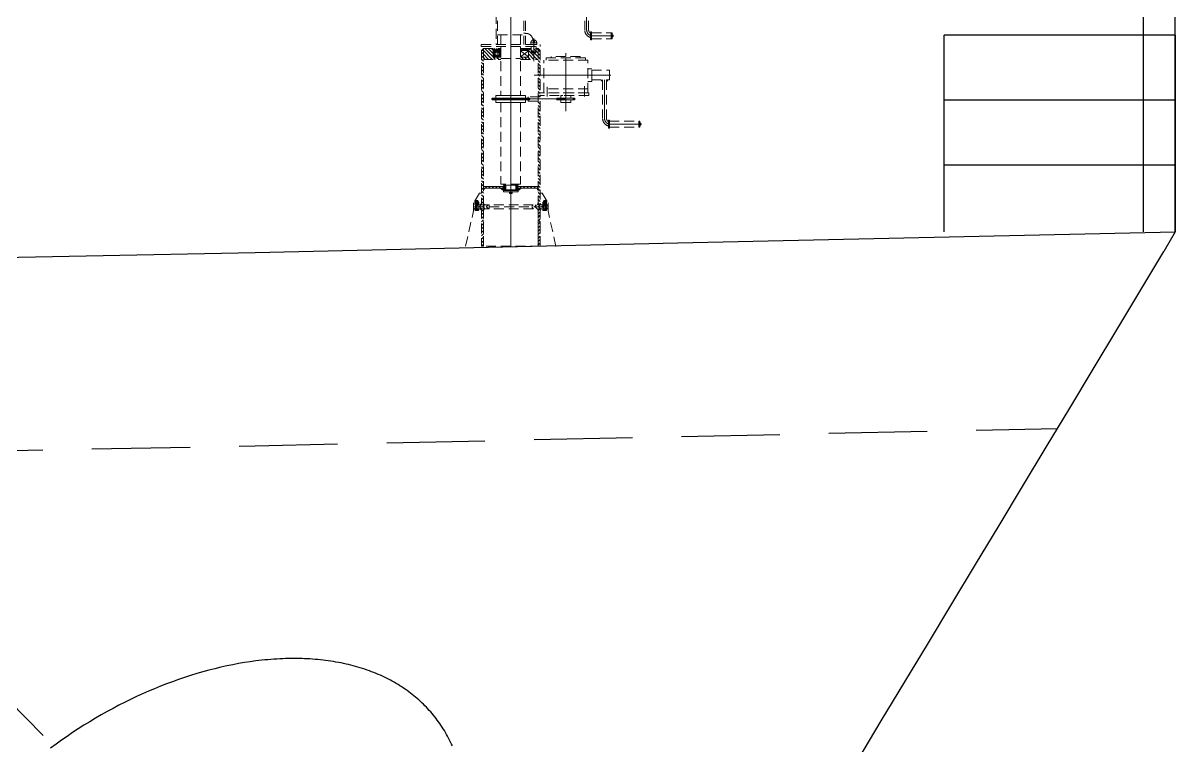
# Model space of a CAD drawing. Header units: millimetres. Extents: x -1838618 to -1600818, y -1770412 to -1553248.
# Drawn here: x -1655085 to -1649216, y -1646359 to -1642683 of the extents above; entities that cross this region are included whole.
import ezdxf

# ---------------------------------------------------------------- set-up
doc = ezdxf.new("R2010")
doc.units = ezdxf.units.MM
doc.header["$LTSCALE"] = 100
doc.linetypes.add('CENTER2', pattern=[28.575, 19.05, -3.175, 3.175, -3.175])
doc.linetypes.add('DASHED', pattern=[0.75, 0.5, -0.25])
for name, color, linetype in [('2', 5, 'DASHED'), ('330outfitting', 3, 'Continuous'), ('ANCHOR_MOUTH_SURFACE_-_VISIBLE', 164, 'Continuous'), ('bc', 7, 'Continuous'), ('bt', 7, 'Continuous'), ('CENTER', 6, 'CENTER2'), ('DRAWING', 7, 'Continuous'), ('DRAWING0', 75, 'Continuous')]:
    doc.layers.add(name, color=color, linetype=linetype)
doc.layers.add('Dashed', color=8, linetype='DASHED', lineweight=20)
doc.layers.add('HATCH', color=1, linetype='Continuous', lineweight=15)

# ---------------------------------------------------------------- blocks, each defined once
blk = doc.blocks.new('flag2')
at = {"layer": '330outfitting'}
for p, q in [((0, 0), (0, 3199)), ((162, 0), (162, 3199)), ((-371.3, 2945.5), (-604.3, 2805.6)), ((-259.5, 2903.2), (-446.8, 2733.8))]:
    blk.add_line(p, q, dxfattribs=at)
for points in [[(-952.1, 3085.8), (-899.3, 3123.2), (-856.7, 3152.7), (-822.7, 3175.6), (-796.2, 3192.6), (-775.8, 3204.7), (-760.1, 3213.1), (-747.8, 3218.6), (-737.5, 3222.2), (-728.2, 3224.8), (-719.5, 3226.5), (-711.3, 3227.5), (-703.5, 3227.7), (-696, 3227.3), (-688.6, 3226.3), (-681.3, 3224.8), (-674, 3222.9), (-666.5, 3220.5), (-658.8, 3217.7), (-650.9, 3214.7), (-642.8, 3211.5), (-634.3, 3208.2), (-625.6, 3204.7), (-616.5, 3201.2), (-607, 3197.8), (-597.2, 3194.5), (-586.9, 3191.3), (-576.4, 3188.2), (-565.5, 3185.2), (-554.5, 3182.4), (-543.3, 3179.8), (-531.9, 3177.3), (-520.5, 3175), (-509, 3172.9), (-497.5, 3170.9), (-486.1, 3169.3), (-474.8, 3167.9), (-463.6, 3166.8), (-452.6, 3166), (-441.8, 3165.6), (-431.3, 3165.7), (-421, 3166.1), (-411.2, 3167), (-401.6, 3168.2), (-392.5, 3169.8), (-383.7, 3171.7), (-375.4, 3173.8), (-367.6, 3176.3), (-360.2, 3178.9), (-353.4, 3181.7), (-346.9, 3184.7), (-340.7, 3187.7), (-334.8, 3190.6), (-328.9, 3193.4), (-323.1, 3196.1), (-317.1, 3198.4), (-311, 3200.4), (-304.5, 3202), (-297.8, 3203.1), (-291, 3203.8), (-283.9, 3204.2), (-276.8, 3204.1), (-269.7, 3203.6), (-262.6, 3202.8), (-255.6, 3201.7), (-248.7, 3200.1), (-241.8, 3198.3), (-234.7, 3196.3), (-227.3, 3194.1), (-219.4, 3191.7), (-210.8, 3189.3), (-201.3, 3186.9), (-190.9, 3184.6), (-179.2, 3182.3), (-165.6, 3180.6), (-149.3, 3179.6), (-129.5, 3179.7), (-105.4, 3181.3), (-76.4, 3184.6), (-41.5, 3190.1), (0, 3198.1)], [(-952.1, 3085.8), (-943.2, 3069.5), (-936.5, 3054.8), (-931.8, 3041.5), (-928.8, 3029.5), (-927, 3018.7), (-926.3, 3008.9), (-926.4, 3000), (-926.8, 2991.9), (-927.4, 2984.5), (-928.2, 2977.6), (-929.1, 2971.2), (-930.3, 2965.1), (-931.8, 2959.3), (-933.5, 2953.7), (-935.6, 2948.1), (-938.1, 2942.5), (-941, 2936.9), (-944.2, 2931.1), (-947.7, 2925.4), (-951.5, 2919.6), (-955.4, 2913.9), (-959.4, 2908.2), (-963.4, 2902.6), (-967.3, 2897.1), (-971.2, 2891.9), (-974.9, 2886.7), (-978.6, 2881.7), (-982.1, 2876.8), (-985.4, 2871.9), (-988.6, 2867.1), (-991.7, 2862.3), (-994.6, 2857.5), (-997.4, 2852.7), (-1000, 2847.8), (-1002.4, 2842.8), (-1004.5, 2837.7), (-1006.5, 2832.5), (-1008.1, 2827.1), (-1009.4, 2821.5), (-1010.4, 2815.6), (-1011.1, 2809.5), (-1011.5, 2803.2), (-1011.5, 2796.7), (-1011.3, 2790.1), (-1010.9, 2783.4), (-1010.3, 2776.7), (-1009.6, 2769.9), (-1008.7, 2763.2), (-1007.7, 2756.5), (-1006.7, 2750), (-1005.8, 2743.5), (-1004.9, 2737), (-1004.1, 2730.7), (-1003.6, 2724.4), (-1003.3, 2718.2), (-1003.3, 2712.1), (-1003.7, 2706), (-1004.5, 2700), (-1005.7, 2694.1), (-1007.1, 2688.2), (-1008.9, 2682.3), (-1011, 2676.4), (-1013.3, 2670.4), (-1016, 2664.5), (-1018.9, 2658.5), (-1021.9, 2652.5), (-1025.2, 2646.5), (-1028.5, 2640.6), (-1031.9, 2634.8), (-1035.3, 2629.2), (-1038.7, 2623.7), (-1042, 2618.5), (-1045.1, 2613.5), (-1048.2, 2608.7), (-1051.2, 2604.2), (-1054.2, 2599.8), (-1057.2, 2595.5), (-1060.3, 2591.4), (-1063.4, 2587.4), (-1066.6, 2583.4), (-1070, 2579.5), (-1073.6, 2575.6), (-1077.2, 2571.6), (-1080.9, 2567.7), (-1084.6, 2563.7), (-1088.4, 2559.6), (-1092.1, 2555.5), (-1095.9, 2551.3), (-1099.5, 2547), (-1103.2, 2542.6), (-1106.8, 2538.2), (-1110.4, 2533.7), (-1113.9, 2529.2), (-1117.5, 2524.8), (-1121.2, 2520.4), (-1124.8, 2516.1), (-1128.6, 2511.9), (-1132.3, 2507.7), (-1136.1, 2503.7), (-1139.7, 2499.7), (-1143.3, 2495.7), (-1146.8, 2491.8), (-1150.1, 2487.8), (-1153.3, 2483.8), (-1156.2, 2479.8), (-1158.8, 2475.7), (-1161.3, 2471.7), (-1163.6, 2467.8), (-1165.7, 2464), (-1167.6, 2460.3), (-1169.4, 2456.8), (-1171.1, 2453.6), (-1172.6, 2450.5), (-1174, 2447.7), (-1175.4, 2444.9), (-1176.9, 2442.2), (-1178.5, 2439.5), (-1180.3, 2436.6), (-1182.3, 2433.5), (-1184.5, 2430.1), (-1187.2, 2426.3), (-1190.8, 2421.9), (-1195.6, 2416.4), (-1202.2, 2409.6), (-1211.1, 2401.2), (-1222.7, 2390.8), (-1222.7, 2390.7)], [(-1212.1, 2395.1), (-1175.7, 2410.2), (-1143.8, 2423.1), (-1115.9, 2434), (-1091.4, 2443.2), (-1069.8, 2450.9), (-1050.6, 2457.3), (-1033.1, 2462.6), (-1016.9, 2467), (-1001.4, 2470.7), (-986.6, 2473.8), (-972.1, 2476.4), (-957.9, 2478.6), (-944, 2480.5), (-930.1, 2482.1), (-916.1, 2483.6), (-901.9, 2485), (-887.4, 2486.4), (-872.7, 2487.9), (-857.9, 2489.2), (-843.1, 2490.4), (-828.3, 2491.5), (-813.7, 2492.3), (-799.4, 2492.8), (-785.4, 2493), (-771.9, 2492.8), (-758.9, 2492.3), (-746.5, 2491.4), (-734.5, 2490.3), (-723.2, 2488.8), (-712.4, 2487.2), (-702.3, 2485.3), (-692.8, 2483.2), (-684, 2480.9), (-675.7, 2478.6), (-667.9, 2476.2), (-660.5, 2473.7), (-653.4, 2471.2), (-646.4, 2468.8), (-639.5, 2466.5), (-632.6, 2464.3), (-625.7, 2462.3), (-618.5, 2460.4), (-611.2, 2458.6), (-603.8, 2456.8), (-596.1, 2455), (-588.2, 2453.3), (-580.1, 2451.4), (-571.7, 2449.4), (-563, 2447.3), (-554.1, 2445.1), (-544.9, 2442.8), (-535.4, 2440.6), (-525.8, 2438.4), (-516, 2436.3), (-505.9, 2434.3), (-495.8, 2432.6), (-485.5, 2431.1), (-475.2, 2429.9), (-464.8, 2428.9), (-454.4, 2428.2), (-444.1, 2427.6), (-434, 2427.2), (-424, 2427), (-414.3, 2427), (-404.9, 2427.1), (-395.7, 2427.4), (-386.8, 2427.8), (-378.2, 2428.4), (-369.8, 2429.1), (-361.7, 2430), (-353.7, 2431), (-346.1, 2432.1), (-338.6, 2433.4), (-331.2, 2434.8), (-324, 2436.3), (-316.7, 2437.9), (-309.4, 2439.6), (-302, 2441.4), (-294.4, 2443.2), (-286.5, 2445.1), (-278.3, 2447), (-269.9, 2448.9), (-261.3, 2450.7), (-252.5, 2452.5), (-243.7, 2454.2), (-234.9, 2455.7), (-226.1, 2457.1), (-217.6, 2458.2), (-209.2, 2459.1), (-201, 2459.8), (-193, 2460.3), (-185.3, 2460.6), (-177.8, 2460.8), (-170.5, 2460.8), (-163.4, 2460.8), (-156.6, 2460.7), (-150.1, 2460.5), (-143.7, 2460.3), (-137.3, 2459.9), (-131, 2459.5), (-124.6, 2459), (-117.9, 2458.3), (-111.1, 2457.5), (-103.8, 2456.5), (-96.1, 2455.4), (-87.9, 2453.9), (-79, 2452.2), (-69.3, 2450), (-58.8, 2447.3), (-47.4, 2444), (-34.8, 2440), (-21.1, 2435.4)]]:
    blk.add_lwpolyline(points, dxfattribs=at)
blk.add_circle((89.5, 3199), 81, dxfattribs=at)
blk = doc.blocks.new('*X200')
at = {"color": 0}
for p, q in [((1686.2, 4903.5), (1728.2, 4945.5)), ((1686.2, 4921.2), (1710.5, 4945.5)), ((1686.2, 4938.9), (1692.8, 4945.5)), ((1690.9, 4890.5), (1735.7, 4935.4)), ((1915.6, 4903.2), (1958, 4945.5)), ((1915.7, 4920.9), (1940.3, 4945.5)), ((1915.7, 4938.6), (1916.6, 4939.5)), ((1920.7, 4943.6), (1922.6, 4945.5)), ((1920.7, 4890.5), (1965.2, 4935)), ((1708.5, 4890.5), (1735.7, 4917.7)), ((1726.2, 4890.5), (1737.3, 4901.6)), ((1743.9, 4890.5), (1754.9, 4901.5)), ((1761.6, 4890.5), (1772.6, 4901.5)), ((1875.7, 4898.6), (1878.6, 4901.5)), ((1885.3, 4890.5), (1896.3, 4901.5)), ((1903, 4890.5), (1914.1, 4901.6)), ((1938.4, 4890.5), (1965.2, 4917.4)), ((1956, 4890.5), (1965.2, 4899.7))]:
    blk.add_line(p, q, dxfattribs=at)
blk = doc.blocks.new('*X199')
at = {"color": 0}
for p, q in [((1733.8, 4939.5), (1730.7, 4942.6)), ((1742.6, 4939.5), (1736.6, 4945.5)), ((1751.5, 4939.5), (1745.5, 4945.5)), ((1760.3, 4939.5), (1754.3, 4945.5)), ((1769.1, 4939.5), (1763.1, 4945.5)), ((1774.7, 4942.8), (1772, 4945.5)), ((1884.1, 4939.5), (1878.1, 4945.5)), ((1892.9, 4939.5), (1886.9, 4945.5)), ((1901.7, 4939.5), (1895.7, 4945.5)), ((1910.6, 4939.5), (1904.6, 4945.5)), ((1919.4, 4939.5), (1913.4, 4945.5))]:
    blk.add_line(p, q, dxfattribs=at)
blk = doc.blocks.new('*X198')
at = {"color": 0}
for p, q in [((1901.6, 4904.3), (1891.1, 4914.8)), ((1900.7, 4903.5), (1891.1, 4913)), ((1899.9, 4902.5), (1891.1, 4911.3)), ((1898.8, 4901.8), (1891.1, 4909.5)), ((1897, 4901.8), (1891.1, 4907.7)), ((1895.3, 4901.8), (1891.1, 4905.9)), ((1893.5, 4901.8), (1891.1, 4904.2)), ((1891.7, 4901.8), (1891.1, 4902.4)), ((1902.6, 4905.1), (1891.6, 4916.1)), ((1903.7, 4905.8), (1892.7, 4916.7)), ((1904.9, 4906.3), (1894.4, 4916.8)), ((1906.3, 4906.6), (1896.2, 4916.8)), ((1907.9, 4906.8), (1897.9, 4916.8)), ((1909.9, 4906.6), (1899.7, 4916.8)), ((1912.5, 4905.8), (1901.5, 4916.8)), ((1918.3, 4901.8), (1903.3, 4916.8)), ((1920, 4901.8), (1905, 4916.8)), ((1921.8, 4901.8), (1906.8, 4916.8)), ((1923.6, 4901.8), (1908.6, 4916.8)), ((1925.1, 4902), (1910.3, 4916.8)), ((1925.1, 4903.8), (1912.1, 4916.8)), ((1925.1, 4905.5), (1913.9, 4916.8)), ((1925.1, 4907.3), (1915.6, 4916.8)), ((1925.1, 4909.1), (1917.4, 4916.8)), ((1925.1, 4910.8), (1919.2, 4916.8)), ((1925.1, 4912.6), (1920.9, 4916.8)), ((1925.1, 4914.4), (1922.7, 4916.8))]:
    blk.add_line(p, q, dxfattribs=at)
blk = doc.blocks.new('*X197')
at = {"color": 0}
for p, q in [((1891.1, 4883.9), (1899, 4891.8)), ((1891.1, 4885.7), (1897.2, 4891.8)), ((1891.1, 4887.5), (1895.4, 4891.8)), ((1891.1, 4889.2), (1893.7, 4891.8)), ((1891.1, 4891), (1891.9, 4891.8)), ((1891.1, 4882.2), (1900, 4891)), ((1891.1, 4880.4), (1900.7, 4890)), ((1891.1, 4878.7), (1901.6, 4889.2)), ((1891.7, 4877.4), (1902.7, 4888.4)), ((1892.8, 4876.8), (1903.8, 4887.8)), ((1894.6, 4876.8), (1905.1, 4887.3)), ((1896.3, 4876.8), (1906.5, 4886.9)), ((1898.1, 4876.8), (1908.1, 4886.8)), ((1899.9, 4876.8), (1910.1, 4887)), ((1901.6, 4876.8), (1912.8, 4888)), ((1903.4, 4876.8), (1918.4, 4891.8)), ((1905.2, 4876.8), (1920.2, 4891.8)), ((1906.9, 4876.8), (1921.9, 4891.8)), ((1908.7, 4876.8), (1923.7, 4891.8)), ((1910.5, 4876.8), (1925.1, 4891.4)), ((1912.2, 4876.8), (1925.1, 4889.7)), ((1914, 4876.8), (1925.1, 4887.9)), ((1915.8, 4876.8), (1925.1, 4886.1)), ((1917.6, 4876.8), (1925.1, 4884.4)), ((1919.3, 4876.8), (1925.1, 4882.6)), ((1921.1, 4876.8), (1925.1, 4880.8)), ((1922.9, 4876.8), (1925.1, 4879.1))]:
    blk.add_line(p, q, dxfattribs=at)
blk = doc.blocks.new('GB93$WASHERS$8-1')
at = {"layer": 'DRAWING'}
for p, q in [((5.1, 2.1), (-5.1, 2.1)), ((-5.1, 2.1), (-5.1, 0)), ((-5.1, 0), (5.1, 0)), ((0, 0), (-1.053, 2.1)), ((0, 2.1), (1.053, 0)), ((5.1, 0), (5.1, 2.1))]:
    blk.add_line(p, q, dxfattribs=at)
blk = doc.blocks.new('*X201')
at = {"color": 0}
for p, q in [((2365.6, 3308.9), (2361, 3313.5)), ((2383.3, 3308.9), (2375.3, 3316.9)), ((2401, 3308.9), (2393, 3316.9)), ((2418.6, 3308.9), (2410.6, 3316.9)), ((2436.3, 3308.9), (2428.3, 3316.9)), ((2454, 3308.9), (2446, 3316.9)), ((2469.5, 3311.1), (2463.7, 3316.9)), ((2542.4, 3308.9), (2534.4, 3316.9)), ((2560.1, 3308.9), (2552.1, 3316.9)), ((2577.7, 3308.9), (2569.7, 3316.9)), ((2595.4, 3308.9), (2587.4, 3316.9)), ((2613.1, 3308.9), (2605.1, 3316.9)), ((2630.8, 3308.9), (2622.8, 3316.9))]:
    blk.add_line(p, q, dxfattribs=at)
blk = doc.blocks.new('*X202')
at = {"color": 0}
for p, q in [((2454.5, 3400.3), (2463.2, 3408.9)), ((2462, 3398.9), (2469.5, 3406.4)), ((2531.5, 3406.6), (2533.9, 3408.9)), ((2532.7, 3398.9), (2542.7, 3408.9)), ((2541.6, 3398.9), (2546.5, 3403.9))]:
    blk.add_line(p, q, dxfattribs=at)
blk = doc.blocks.new('*X203')
at = {"color": 0}
for p, q in [((2464.5, 3419.1), (2468.8, 3423.4)), ((2469.5, 3415.3), (2475.5, 3421.3)), ((2469.5, 3406.4), (2475.5, 3412.4)), ((2525.5, 3418.2), (2530.7, 3423.4)), ((2525.5, 3409.4), (2531.5, 3415.4)), ((2525.5, 3400.6), (2531.5, 3406.6)), ((2534.5, 3418.4), (2536.5, 3420.4)), ((2470.8, 3398.9), (2475.5, 3403.6))]:
    blk.add_line(p, q, dxfattribs=at)
blk = doc.blocks.new('*X204')
at = {"color": 0}
for p, q in [((2351, 4101.1), (2358.3, 4108.4)), ((2351, 4083.4), (2361, 4093.4)), ((2351, 4065.8), (2361, 4075.8)), ((2351, 4048.1), (2361, 4058.1)), ((2640, 4107.3), (2641.2, 4108.4)), ((2640, 4089.6), (2650, 4099.6)), ((2640, 4071.9), (2650, 4081.9)), ((2640, 4054.2), (2650, 4064.2)), ((2351, 4030.4), (2361, 4040.4)), ((2351, 4012.7), (2361, 4022.7)), ((2351, 3995), (2361, 4005)), ((2640, 4036.6), (2650, 4046.6)), ((2640, 4018.9), (2650, 4028.9)), ((2640, 4001.2), (2650, 4011.2)), ((2640, 3983.5), (2650, 3993.5)), ((2351, 3977.4), (2357.1, 3983.4)), ((2351, 3959.7), (2361, 3969.7)), ((2351, 3942), (2361, 3952)), ((2351, 3924.3), (2361, 3934.3)), ((2357.1, 3983.4), (2361, 3987.4)), ((2640, 3965.8), (2650, 3975.8)), ((2640, 3948.2), (2650, 3958.2)), ((2640, 3930.5), (2650, 3940.5)), ((2351, 3906.7), (2361, 3916.7)), ((2351, 3889), (2361, 3899)), ((2352.7, 3872.9), (2361, 3881.3)), ((2640, 3912.8), (2650, 3922.8)), ((2640, 3895.1), (2650, 3905.1)), ((2640, 3877.5), (2650, 3887.5)), ((2351, 3835.9), (2361, 3845.9)), ((2351, 3818.3), (2361, 3828.3)), ((2640, 3859.8), (2650, 3869.8)), ((2640, 3842.1), (2650, 3852.1)), ((2640, 3824.4), (2650, 3834.4)), ((2646.4, 3813.2), (2650, 3816.7)), ((2351, 3800.6), (2361, 3810.6)), ((2351, 3782.9), (2361, 3792.9)), ((2351, 3765.2), (2361, 3775.2)), ((2351, 3747.6), (2361, 3757.6)), ((2640, 3806.7), (2646.4, 3813.2)), ((2640, 3789.1), (2650, 3799.1)), ((2640, 3771.4), (2650, 3781.4)), ((2640, 3753.7), (2650, 3763.7)), ((2351, 3729.9), (2361, 3739.9)), ((2351, 3712.2), (2361, 3722.2)), ((2351, 3694.5), (2361, 3704.5)), ((2640, 3736), (2650, 3746)), ((2640, 3718.4), (2650, 3728.4)), ((2640, 3700.7), (2650, 3710.7)), ((2351, 3676.8), (2361, 3686.8)), ((2351, 3659.2), (2361, 3669.2)), ((2351, 3641.5), (2361, 3651.5)), ((2640, 3683), (2650, 3693)), ((2640, 3665.3), (2650, 3675.3)), ((2640, 3647.6), (2650, 3657.6)), ((2640, 3630), (2650, 3640)), ((2351, 3623.8), (2361, 3633.8)), ((2351, 3606.1), (2361, 3616.1)), ((2351, 3588.5), (2361, 3598.5)), ((2351, 3570.8), (2361, 3580.8)), ((2640, 3612.3), (2650, 3622.3)), ((2640, 3594.6), (2650, 3604.6)), ((2640, 3576.9), (2650, 3586.9)), ((2351, 3553.1), (2361, 3563.1)), ((2351, 3535.4), (2361, 3545.4)), ((2351, 3517.7), (2361, 3527.7)), ((2640, 3559.3), (2650, 3569.3)), ((2640, 3541.6), (2650, 3551.6)), ((2640, 3523.9), (2650, 3533.9)), ((2351, 3500.1), (2353.8, 3502.8)), ((2351, 3482.4), (2361, 3492.4)), ((2351, 3464.7), (2361, 3474.7)), ((2353.8, 3502.8), (2361, 3510.1)), ((2640, 3506.2), (2650, 3516.2)), ((2640, 3488.5), (2650, 3498.5)), ((2640, 3470.9), (2650, 3480.9)), ((2640, 3453.2), (2650, 3463.2)), ((2351, 3447), (2361, 3457)), ((2351, 3429.4), (2361, 3439.4)), ((2351, 3411.7), (2361, 3421.7)), ((2640, 3435.5), (2650, 3445.5)), ((2640, 3417.8), (2650, 3427.8)), ((2640, 3400.2), (2650, 3410.2)), ((2351, 3394), (2361, 3404)), ((2351, 3376.3), (2361, 3386.3)), ((2351, 3358.6), (2361, 3368.6)), ((2351, 3341), (2361, 3351)), ((2640, 3382.5), (2650, 3392.5)), ((2640, 3364.8), (2650, 3374.8)), ((2640, 3347.1), (2650, 3357.1)), ((2351.1, 3323.4), (2361, 3333.3)), ((2640, 3329.4), (2650, 3339.4))]:
    blk.add_line(p, q, dxfattribs=at)
blk = doc.blocks.new('*X205')
at = {"color": 0}
for p, q in [((2321.5, 3317.7), (2315.8, 3323.4)), ((2343.4, 3313.4), (2334.5, 3322.3)), ((2361.1, 3313.4), (2351.1, 3323.4)), ((2378.8, 3313.4), (2368.8, 3323.4)), ((2391, 3318.9), (2386.5, 3323.4)), ((2626.3, 3313.4), (2616.3, 3323.4)), ((2644, 3313.4), (2634, 3323.4)), ((2661.6, 3313.4), (2651.6, 3323.4))]:
    blk.add_line(p, q, dxfattribs=at)
blk = doc.blocks.new('*X206')
at = {"color": 0}
for p, q in [((2313.5, 3303.4), (2321.5, 3311.5)), ((2334.5, 3306.8), (2341.1, 3313.4)), ((2348.8, 3303.4), (2358.8, 3313.4)), ((2366.5, 3303.4), (2376.5, 3313.4)), ((2384.2, 3303.4), (2391, 3310.3)), ((2614, 3303.4), (2624, 3313.4)), ((2631.7, 3303.4), (2641.7, 3313.4)), ((2649.3, 3303.4), (2659.3, 3313.4)), ((2684.7, 3303.4), (2690, 3308.7))]:
    blk.add_line(p, q, dxfattribs=at)
blk = doc.blocks.new('*X207')
at = {"color": 0}
for p, q in [((2361, 3278.2), (2351, 3288.2)), ((2361, 3295.8), (2353.4, 3303.4)), ((2650, 3289.7), (2640, 3299.7)), ((2358.3, 3263.2), (2351, 3270.5)), ((2361, 3242.8), (2351, 3252.8)), ((2361, 3225.1), (2351, 3235.1)), ((2361, 3260.5), (2358.3, 3263.2)), ((2650, 3272), (2640, 3282)), ((2650, 3254.3), (2640, 3264.3)), ((2650, 3236.6), (2640, 3246.6)), ((2650, 3219), (2640, 3229)), ((2361, 3207.4), (2351, 3217.4)), ((2361, 3189.8), (2351, 3199.8)), ((2361, 3172.1), (2351, 3182.1)), ((2650, 3201.3), (2640, 3211.3)), ((2650, 3183.6), (2640, 3193.6)), ((2650, 3165.9), (2640, 3175.9)), ((2361, 3154.4), (2351, 3164.4)), ((2361, 3136.7), (2351, 3146.7)), ((2354.1, 3126), (2351, 3129.1)), ((2361, 3119.1), (2354.1, 3126)), ((2650, 3148.3), (2640, 3158.3)), ((2650, 3130.6), (2640, 3140.6)), ((2649.5, 3113.4), (2640, 3122.9))]:
    blk.add_line(p, q, dxfattribs=at)
blk = doc.blocks.new('A$C29EB1EC7')
at = {"color": 9, "lineweight": 13}
for p, q in [((-396, 1295, 590), (-396, 1100, 590)), ((-376, 1295, 590), (-376, 1100, 590)), ((75, 1255, 590), (75, 1025, 590)), ((-75, 1145, 590), (-75, 1025, 590)), ((-67, 1145, 590), (-67, 1025, 590)), ((67, 1145, 590), (67, 1025, 590)), ((-519, 1074.1, 590), (-519, 1070, 590)), ((-519, 1065.9, 590), (-519, 1070, 590)), ((-515, 1075.5, 590), (-518.2, 1075.5, 590)), ((-515, 1072.8, 590), (-518.2, 1072.8, 590)), ((-515, 1067.2, 590), (-518.2, 1067.2, 590)), ((-515, 1064.5, 590), (-518.2, 1064.5, 590)), ((-411, 1085, 590), (-515, 1085, 590)), ((-515, 1085, 590), (-515, 1055, 590)), ((-515, 1075.5, 590), (-515, 1070, 590)), ((-515, 1064.5, 590), (-515, 1070, 590)), ((-510, 1085, 590), (-510, 1055, 590)), ((-411, 1090, 590), (-411, 1050, 590)), ((-406, 1090, 590), (-411, 1090, 590)), ((-406, 1090, 590), (-406, 1050, 590)), ((67, 1075, 590), (-67, 1075, 590)), ((-50, 1075, 590), (-50, 1025, 590)), ((50, 1075, 590), (50, 1025, 590)), ((-411, 1055, 590), (-515, 1055, 590)), ((-406, 1050, 590), (-411, 1050, 590)), ((-150, 1025, 590), (-150, 1015, 590)), ((150, 1025, 590), (-150, 1025, 590)), ((150, 1015, 590), (-150, 1015, 590)), ((-139.5, 1005, 590), (-149.5, 995, 590)), ((-50, 1005, 590), (-139.5, 1005, 590)), ((-139.5, 1005, 590), (-139.5, 210, 590)), ((-132.1, 1034, 590), (-132.1, 1025, 590)), ((-132.1, 1034, 590), (-102.1, 1034, 590)), ((-132.1, 1025, 590), (-102.1, 1025, 590)), ((-129.6, 1015, 590), (-129.6, 1005, 590)), ((-104.6, 1015, 590), (-104.6, 1005, 590)), ((-102.1, 1034, 590), (-102.1, 1025, 590)), ((-95, 1005, 590), (-95, 999, 590)), ((-50, 999, 590), (-95, 999, 590)), ((-51, 1005, 590), (-51, 999, 590)), ((-50, 1015, 590), (-50, 766, 590)), ((50, 1015, 590), (50, 766, 590)), ((139.5, 1005, 590), (50, 1005, 590)), ((95, 999, 590), (50, 999, 590)), ((51, 1005, 590), (51, 999, 590)), ((95, 1005, 590), (95, 999, 590)), ((139.5, 1005, 590), (149.5, 995, 590)), ((139.5, 1005, 590), (149.5, 995, 590)), ((139.5, 1005, 590), (139.5, 210, 590)), ((150, 1025, 590), (150, 1015, 590)), ((-392, 780, 590), (-392, 945, 590)), ((-392, 945, 590), (-168, 945, 590)), ((-380, 957, 590), (-380, 945, 590)), ((-380, 957, 590), (-180, 957, 590)), ((-353.8, 965, 590), (-353.8, 957, 590)), ((-353.8, 965, 590), (-206.2, 965, 590)), ((-206.2, 965, 590), (-206.2, 957, 590)), ((-180, 957, 590), (-180, 945, 590)), ((-168, 780, 590), (-168, 945, 590)), ((-139.5, 995, 590), (-149.5, 995, 590)), ((-149.5, 995, 590), (-149.5, 759.5, 590)), ((-50, 950, 590), (-139.5, 950, 590)), ((50, 955, 590), (-50, 955, 590)), ((139.5, 950, 590), (50, 950, 590)), ((139.5, 995, 590), (149.5, 995, 590)), ((149.5, 995, 590), (149.5, 210, 590)), ((-502, 845, 590), (-502, 895, 590)), ((-412, 895, 590), (-502, 895, 590)), ((-412, 901, 590), (-410.5, 902.5, 590)), ((-412, 839, 590), (-412, 901, 590)), ((-412, 845, 590), (-412, 895, 590)), ((-410.5, 902.5, 590), (-392, 902.5, 590)), ((-412, 845, 590), (-502, 845, 590)), ((-493.8, 845, 590), (-487, 834.8, 590)), ((-487, 845, 590), (-487, 650, 590)), ((-467, 845, 590), (-467, 650, 590)), ((-467, 836.8, 590), (-457.8, 845, 590)), ((-410.5, 837.5, 590), (-412, 839, 590)), ((-410.5, 837.5, 590), (-392, 837.5, 590)), ((-397, 766, 590), (-397, 780, 590)), ((-397, 780, 590), (-166, 780, 590)), ((-397, 766, 590), (-149.5, 766, 590)), ((-392, 800, 590), (-168, 800, 590)), ((-392, 780, 590), (-149.5, 780, 590)), ((-149.5, 759.5, 590), (-88.6, 759.5, 590)), ((-149.5, 736.9, 590), (-149.5, 210, 590)), ((-88.6, 736.9, 590), (-149.5, 736.9, 590)), ((-88.6, 759.5, 590), (-88.6, 752.9, 590)), ((-88.6, 743.9, 590), (-88.6, 736.9, 590)), ((-50, 730.8, 590), (-50, 315, 590)), ((50, 730.8, 590), (50, 315, 590)), ((-661, 624.1, 590), (-661, 620, 590)), ((-661, 615.9, 590), (-661, 620, 590)), ((-657, 625.5, 590), (-660.2, 625.5, 590)), ((-657, 622.8, 590), (-660.2, 622.8, 590)), ((-657, 617.2, 590), (-660.2, 617.2, 590)), ((-657, 614.5, 590), (-660.2, 614.5, 590)), ((-657, 635, 590), (-657, 605, 590)), ((-502, 635, 590), (-657, 635, 590)), ((-657, 625.5, 590), (-657, 620, 590)), ((-657, 614.5, 590), (-657, 620, 590)), ((-502, 605, 590), (-657, 605, 590)), ((-652, 635, 590), (-652, 605, 590)), ((-502, 640, 590), (-502, 600, 590)), ((-497, 640, 590), (-502, 640, 590)), ((-497, 600, 590), (-502, 600, 590)), ((-497, 640, 590), (-497, 600, 590)), ((-132.5, 295.5, 590), (-139.5, 286.9, 590)), ((-46, 288.9, 590), (-52.6, 295.5, 590)), ((-50, 315, 590), (50, 315, 590)), ((-37.5, 315, 590), (-37.5, 310, 590)), ((37.5, 315, 590), (37.5, 310, 590)), ((46, 289, 590), (52.2, 295.5, 590)), ((132.5, 295.5, 590), (139.5, 286.9, 590)), ((-159.5, 270, 590), (-189.5, 220, 590)), ((-149.5, 270, 590), (-159.5, 270, 590)), ((-25, 284.5, 590), (-24, 283.5, 590)), ((-25, 284.5, 590), (25, 284.5, 590)), ((24, 283.5, 590), (-24, 283.5, 590)), ((25, 284.5, 590), (24, 283.5, 590)), ((149.5, 270, 590), (159.5, 270, 590)), ((159.5, 270, 590), (189.5, 220, 590)), ((-229.6, -1.3, 590), (-189.5, 180, 590)), ((-189.5, 220, 590), (-189.5, 210, 590)), ((-189.5, 210, 590), (189.5, 210, 590)), ((-189.5, 210, 590), (-189.5, 190, 590)), ((-189.5, 200, 590), (-178.5, 200, 590)), ((-189.5, 190, 590), (189.5, 190, 590)), ((-189.5, 180, 590), (-189.5, 190, 590)), ((-166.5, 200, 590), (166.5, 200, 590)), ((-149.5, 217.1, 590), (-155.2, 210, 590)), ((-149.5, 182.9, 590), (-155.2, 190, 590)), ((-149.5, 190, 590), (-149.5, 0, 590)), ((-139.5, 217.1, 590), (-133.6, 210, 590)), ((-139.5, 190, 590), (-139.5, 0, 590)), ((-139.5, 182.9, 590), (-133.6, 190, 590)), ((-109.5, 210, 590), (-109.5, 190, 590)), ((109.5, 210, 590), (109.5, 190, 590)), ((139.5, 217.1, 590), (133.6, 210, 590)), ((139.5, 182.9, 590), (133.6, 190, 590)), ((139.5, 190, 590), (139.5, 0, 590)), ((149.5, 217.1, 590), (155.2, 210, 590)), ((149.5, 190, 590), (149.5, 0, 590)), ((149.5, 182.9, 590), (155.2, 190, 590)), ((178.5, 200, 590), (189.5, 200, 590)), ((189.5, 220, 590), (189.5, 210, 590)), ((189.5, 210, 590), (189.5, 190, 590)), ((189.5, 180, 590), (189.5, 190, 590)), ((230.2, -0.2, 590), (189.5, 180, 590)), ((-149.5, 0, 590), (149.5, 0, 590))]:
    blk.add_line(p, q, dxfattribs=at)
at = {"color": 9, "lineweight": 13, "elevation": 590}
for points in [[(149.5, 190), (149.5, 0), (139.5, 0), (139.5, 190)], [(-139.5, 0), (-149.5, 0), (-149.5, 124.4), (-139.5, 135.2)]]:
    blk.add_lwpolyline(points, close=True, dxfattribs=at)
at = {"color": 9, "lineweight": 13}
blk.add_circle((-117.1, 1039, 590), 4, dxfattribs=at)
for centre, radius, start, end in [((-517.4, 1074.1, 590), 1.61, 121.12449, 238.87551), ((-513.7, 1070, 590), 5.28, 148.48507, 211.51493), ((-517.4, 1065.9, 590), 1.61, 121.12449, 238.87551), ((-416, 1100, 590), 40, 284.47751, 0), ((-416, 1100, 590), 20, 300, 0), ((-117.1, 1034, 590), 15, 0, 180), ((-507, 650, 590), 40, 284.47751, 0), ((-507, 650, 590), 20, 300, 0), ((-659.4, 624.1, 590), 1.61, 121.12449, 238.87551), ((-655.7, 620, 590), 5.28, 148.48507, 211.51493), ((-659.4, 615.9, 590), 1.61, 121.12449, 238.87551)]:
    blk.add_arc(centre, radius, start, end, dxfattribs=at)
at = {"layer": 'CENTER', "color": 9, "lineweight": 13}
for p, q in [((0, 1520, 590), (0, 0, 590)), ((-386, 1320, 590), (-386, 1100, 590)), ((-416, 1070, 590), (-524.4, 1070, 590)), ((-117.1, 1056.6, 590), (-117.1, 940, 590)), ((-121.9, 1039, 590), (-112.3, 1039, 590)), ((-117.1, 1043.8, 590), (-117.1, 1034.2, 590)), ((70, 1003, 590), (70, 953, 590)), ((-280, 965, 590), (-280, 980.8, 590)), ((-280, 960, 590), (-280, 685.7, 590)), ((-401.7, 870, 590), (-509.7, 870, 590)), ((-489.3, 870, 590), (-119.2, 870, 590)), ((-477, 845, 590), (-477, 650, 590)), ((-419, 870, 590), (-341, 870, 590)), ((-419, 870, 590), (-341, 870, 590)), ((-395, 870, 590), (-365, 870, 590)), ((-375, 813.9, 590), (-375, 761.5, 590)), ((-185, 809.4, 590), (-185, 761.5, 590)), ((-323.2, 741.9, 590), (-323.2, 754.9, 590)), ((-280, 748.4, 590), (90.7, 748.4, 590)), ((-236.8, 741.9, 590), (-236.8, 754.9, 590)), ((-93.2, 741.9, 590), (-93.2, 754.9, 590)), ((93.2, 741.9, 590), (93.2, 754.9, 590)), ((-507, 620, 590), (-665.1, 620, 590)), ((-172.5, 234.6, 590), (-172.5, 180.4, 590)), ((-172.5, 218.7, 590), (-172.5, 181.9, 590)), ((172.5, 233.4, 590), (172.5, 180.4, 590))]:
    blk.add_line(p, q, dxfattribs=at)
for centre in [(-416, 1100, 590), (-507, 650, 590)]:
    blk.add_arc(centre, 30, 270, 0, dxfattribs=at)
blk.add_open_spline([(-115.3, 1040.2, 590), (-114, 1047.3, 590), (-111, 1062.8, 590), (-93.9, 1082, 590), (-75.9, 1081.4, 590), (-67.8, 1083.6, 590), (-66.2, 1084, 590)], degree=3, knots=[0, 0, 0, 0, 21.534379, 47.478727, 67.917785, 72.799452, 72.799452, 72.799452, 72.799452], dxfattribs=at)
at = {"layer": 'Dashed', "color": 9, "lineweight": 13}
for p, q in [((-129.6, 1005, 590), (-129.6, 988, 590)), ((-104.6, 1005, 590), (-104.6, 988, 590)), ((-129.6, 988, 590), (-124.6, 983, 590)), ((-129.6, 988, 590), (-104.6, 988, 590)), ((-124.6, 983, 590), (-109.6, 983, 590)), ((-104.6, 988, 590), (-109.6, 983, 590))]:
    blk.add_line(p, q, dxfattribs=at)
at = {"layer": 'DRAWING', "color": 9, "lineweight": 13}
for p, q in [((-90, 999, 590), (-90, 963.1, 590)), ((90, 999, 590), (90, 963.1, 590)), ((-52.1, 995, 590), (-87.9, 995, 590)), ((-87.9, 961, 590), (-52.1, 961, 590)), ((-50, 963.1, 590), (-50, 992.9, 590)), ((50, 992.9, 590), (50, 963.1, 590)), ((65, 995, 590), (52.1, 995, 590)), ((52.1, 961, 590), (65, 961, 590)), ((75, 995, 590), (65, 995, 590)), ((65, 986.7, 590), (65, 995, 590)), ((65, 961, 590), (65, 969.3, 590)), ((75, 961, 590), (65, 961, 590)), ((75, 986.7, 590), (75, 995, 590)), ((75, 995, 590), (87.9, 995, 590)), ((75, 961, 590), (75, 969.3, 590)), ((87.9, 961, 590), (75, 961, 590)), ((90, 992.9, 590), (90, 963.1, 590)), ((-305.7, 764, 590), (-303.7, 766, 590)), ((-305.7, 753.5, 590), (-305.7, 764, 590)), ((-303.7, 766, 590), (-296, 766, 590)), ((-256.3, 766, 590), (-264, 766, 590)), ((-254.3, 764, 590), (-256.3, 766, 590)), ((-254.3, 753.5, 590), (-254.3, 764, 590)), ((-75.7, 764, 590), (-73.7, 766, 590)), ((-75.7, 753.5, 590), (-75.7, 764, 590)), ((-73.7, 766, 590), (0, 766, 590)), ((73.7, 766, 590), (0, 766, 590)), ((75.7, 764, 590), (73.7, 766, 590)), ((75.7, 753.5, 590), (75.7, 764, 590)), ((-326.7, 748.4, 590), (-326.7, 750.9, 590)), ((-326.7, 748.4, 590), (-326.7, 745.9, 590)), ((-319, 752.9, 590), (-318.1, 752.9, 590)), ((-319, 743.9, 590), (-318.1, 743.9, 590)), ((-318.1, 752.9, 590), (-280, 752.9, 590)), ((-318.1, 743.9, 590), (-318.1, 752.9, 590)), ((-280, 743.9, 590), (-318.1, 743.9, 590)), ((-305.7, 732.8, 590), (-305.7, 743.3, 590)), ((-305.7, 732.8, 590), (-303.7, 730.8, 590)), ((-280, 730.8, 590), (-303.7, 730.8, 590)), ((-241.9, 752.9, 590), (-280, 752.9, 590)), ((-280, 743.9, 590), (-241.9, 743.9, 590)), ((-280, 730.8, 590), (-256.3, 730.8, 590)), ((-254.3, 732.8, 590), (-256.3, 730.8, 590)), ((-254.3, 732.8, 590), (-254.3, 743.3, 590)), ((-241, 752.9, 590), (-241.9, 752.9, 590)), ((-241.9, 743.9, 590), (-241.9, 752.9, 590)), ((-241, 743.9, 590), (-241.9, 743.9, 590)), ((-233.3, 748.4, 590), (-233.3, 750.9, 590)), ((-233.3, 748.4, 590), (-233.3, 745.9, 590)), ((-96.7, 748.4, 590), (-96.7, 750.9, 590)), ((-96.7, 748.4, 590), (-96.7, 745.9, 590)), ((-96.7, 748.4, 590), (-96.7, 745.9, 590)), ((-89, 752.9, 590), (-88.1, 752.9, 590)), ((-89, 743.9, 590), (-88.1, 743.9, 590)), ((-88.1, 743.9, 590), (-88.1, 752.9, 590)), ((-88.1, 752.9, 590), (0, 752.9, 590)), ((0, 743.9, 590), (-88.1, 743.9, 590)), ((-75.7, 732.8, 590), (-75.7, 743.3, 590)), ((-75.7, 732.8, 590), (-73.7, 730.8, 590)), ((0, 730.8, 590), (-73.7, 730.8, 590)), ((88.1, 752.9, 590), (0, 752.9, 590)), ((0, 743.9, 590), (88.1, 743.9, 590)), ((0, 730.8, 590), (73.7, 730.8, 590)), ((75.7, 732.8, 590), (73.7, 730.8, 590)), ((75.7, 732.8, 590), (75.7, 743.3, 590)), ((89, 752.9, 590), (88.1, 752.9, 590)), ((88.1, 743.9, 590), (88.1, 752.9, 590)), ((89, 743.9, 590), (88.1, 743.9, 590)), ((96.7, 748.4, 590), (96.7, 750.9, 590)), ((96.7, 748.4, 590), (96.7, 745.9, 590)), ((96.7, 748.4, 590), (96.7, 745.9, 590)), ((-31, 303.5, 590), (-139.5, 303.5, 590)), ((-31, 295.5, 590), (-139.5, 295.5, 590)), ((-46, 295.5, 590), (-46, 285.5, 590)), ((-37.5, 310, 590), (37.5, 310, 590)), ((-36, 310, 590), (-36, 305, 590)), ((-36, 305, 590), (-31, 305, 590)), ((-31, 305, 590), (-31, 285.5, 590)), ((-25, 308.5, 590), (-25, 284.5, 590)), ((25, 308.5, 590), (25, 284.5, 590)), ((31, 305, 590), (31, 285.5, 590)), ((31, 305, 590), (36, 305, 590)), ((31, 303.5, 590), (139.5, 303.5, 590)), ((31, 295.5, 590), (139.5, 295.5, 590)), ((36, 310, 590), (36, 305, 590)), ((46, 295.5, 590), (46, 285.5, 590)), ((-46, 285.5, 590), (46, 285.5, 590)), ((-37, 283.5, 590), (37, 283.5, 590)), ((-37, 283.5, 590), (-37, 275.5, 590)), ((-37, 275.5, 590), (37, 275.5, 590)), ((-7.2, 272.8, 590), (-7.2, 268.5, 590)), ((-7.2, 272.8, 590), (0, 272.8, 590)), ((-5.8, 272.8, 590), (-5.8, 273.4, 590)), ((5.8, 273.4, 590), (-5.8, 273.4, 590)), ((-5.4, 267.5, 590), (0, 267.5, 590)), ((-3.6, 272.8, 590), (-3.6, 268.5, 590)), ((7.2, 272.8, 590), (0, 272.8, 590)), ((5.4, 267.5, 590), (0, 267.5, 590)), ((3.6, 272.8, 590), (3.6, 268.5, 590)), ((5.8, 272.8, 590), (5.8, 273.4, 590)), ((7.2, 272.8, 590), (7.2, 268.5, 590)), ((37, 283.5, 590), (37, 275.5, 590)), ((-182.5, 218.5, 590), (-182.5, 222.5, 590)), ((-182.5, 218.5, 590), (-182.5, 214.5, 590)), ((-182.5, 189.4, 590), (-172.5, 189.4, 590)), ((-182.5, 189.4, 590), (-182.5, 183.3, 590)), ((-180.8, 190, 590), (-164.2, 190, 590)), ((-180.8, 189.4, 590), (-180.8, 190, 590)), ((-180.1, 213.1, 590), (-164.8, 213.1, 590)), ((-180.1, 210, 590), (-180.1, 213.1, 590)), ((-164.8, 210, 590), (-180.1, 210, 590)), ((-172.5, 223.9, 590), (-180, 223.9, 590)), ((-172.5, 213.1, 590), (-180, 213.1, 590)), ((-180, 181.9, 590), (-172.5, 181.9, 590)), ((-179, 190, 590), (-179, 210, 590)), ((-178.5, 228.9, 590), (-176.1, 231.3, 590)), ((-178.5, 223.9, 590), (-178.5, 228.9, 590)), ((-178.5, 228.9, 590), (-166.5, 228.9, 590)), ((-178.5, 205, 590), (-178.5, 210, 590)), ((-178.5, 205, 590), (-166.5, 205, 590)), ((-178.5, 190, 590), (-178.5, 205, 590)), ((-177.5, 218.5, 590), (-177.5, 222.5, 590)), ((-177.5, 218.5, 590), (-177.5, 214.5, 590)), ((-177.5, 189.4, 590), (-177.5, 183.3, 590)), ((-176.1, 231.3, 590), (-168.9, 231.3, 590)), ((-172.5, 213.1, 590), (-174.1, 210, 590)), ((-172.5, 223.9, 590), (-165, 223.9, 590)), ((-172.5, 210, 590), (-170.9, 213.1, 590)), ((-172.5, 213.1, 590), (-165, 213.1, 590)), ((-162.5, 189.4, 590), (-172.5, 189.4, 590)), ((-165, 181.9, 590), (-172.5, 181.9, 590)), ((-166.5, 228.9, 590), (-168.9, 231.3, 590)), ((-167.5, 218.5, 590), (-167.5, 222.5, 590)), ((-167.5, 218.5, 590), (-167.5, 214.5, 590)), ((-167.5, 189.4, 590), (-167.5, 183.3, 590)), ((-166.5, 223.9, 590), (-166.5, 228.9, 590)), ((-166.5, 205, 590), (-166.5, 210, 590)), ((-166.5, 190, 590), (-166.5, 205, 590)), ((-166, 190, 590), (-166, 210, 590)), ((-164.8, 213.1, 590), (-164.8, 210, 590)), ((-164.2, 189.4, 590), (-164.2, 190, 590)), ((-162.5, 218.5, 590), (-162.5, 222.5, 590)), ((-162.5, 218.5, 590), (-162.5, 214.5, 590)), ((-162.5, 189.4, 590), (-162.5, 183.3, 590)), ((162.5, 218.5, 590), (162.5, 222.5, 590)), ((162.5, 218.5, 590), (162.5, 214.5, 590)), ((162.5, 189.4, 590), (162.5, 183.3, 590)), ((162.5, 189.4, 590), (172.5, 189.4, 590)), ((164.2, 189.4, 590), (164.2, 190, 590)), ((180.8, 190, 590), (164.2, 190, 590)), ((180.2, 213.1, 590), (164.9, 213.1, 590)), ((164.9, 213.1, 590), (164.9, 210, 590)), ((164.9, 210, 590), (180.2, 210, 590)), ((172.5, 223.9, 590), (165, 223.9, 590)), ((172.5, 213.1, 590), (165, 213.1, 590)), ((165, 181.9, 590), (172.5, 181.9, 590)), ((166, 190, 590), (166, 210, 590)), ((166.5, 228.9, 590), (168.9, 231.3, 590)), ((178.5, 228.9, 590), (166.5, 228.9, 590)), ((166.5, 223.9, 590), (166.5, 228.9, 590)), ((166.5, 205, 590), (166.5, 210, 590)), ((166.5, 190, 590), (166.5, 205, 590)), ((178.5, 205, 590), (166.5, 205, 590)), ((167.5, 218.5, 590), (167.5, 222.5, 590)), ((167.5, 218.5, 590), (167.5, 214.5, 590)), ((167.5, 189.4, 590), (167.5, 183.3, 590)), ((176.1, 231.3, 590), (168.9, 231.3, 590)), ((172.5, 210, 590), (170.9, 213.1, 590)), ((172.5, 223.9, 590), (180, 223.9, 590)), ((172.5, 213.1, 590), (180, 213.1, 590)), ((172.5, 213.1, 590), (174.1, 210, 590)), ((182.5, 189.4, 590), (172.5, 189.4, 590)), ((180, 181.9, 590), (172.5, 181.9, 590)), ((178.5, 228.9, 590), (176.1, 231.3, 590)), ((177.5, 218.5, 590), (177.5, 222.5, 590)), ((177.5, 218.5, 590), (177.5, 214.5, 590)), ((177.5, 189.4, 590), (177.5, 183.3, 590)), ((178.5, 223.9, 590), (178.5, 228.9, 590)), ((178.5, 205, 590), (178.5, 210, 590)), ((178.5, 190, 590), (178.5, 205, 590)), ((179, 190, 590), (179, 210, 590)), ((180.2, 210, 590), (180.2, 213.1, 590)), ((180.8, 189.4, 590), (180.8, 190, 590)), ((182.5, 218.5, 590), (182.5, 222.5, 590)), ((182.5, 218.5, 590), (182.5, 214.5, 590)), ((182.5, 189.4, 590), (182.5, 183.3, 590))]:
    blk.add_line(p, q, dxfattribs=at)
for centre, radius, start, end in [((-87.9, 992.9, 590), 2.1, 90, 180), ((-87.9, 963.1, 590), 2.1, 180, 270), ((-52.1, 992.9, 590), 2.1, 0, 90), ((-52.1, 963.1, 590), 2.1, 270, 0), ((52.1, 992.9, 590), 2.1, 90, 180), ((52.1, 963.1, 590), 2.1, 180, 270), ((70, 978, 590), 10, 120, 240), ((70, 978, 590), 10, 60, 120), ((70, 978, 590), 10, 240, 300), ((70, 978, 590), 10, 300, 60), ((87.9, 992.9, 590), 2.1, 0, 90), ((87.9, 992.9, 590), 2.1, 0, 90), ((87.9, 963.1, 590), 2.1, 270, 0), ((-319, 736.8, 590), 16.1, 90, 118.87749), ((-319, 760, 590), 16.1, 241.12251, 270), ((-306.3, 753.5, 590), 0.635, 270, 0), ((-306.3, 743.3, 590), 0.635, 0, 90), ((-253.7, 753.5, 590), 0.635, 180, 270), ((-253.7, 743.3, 590), 0.635, 90, 180), ((-241, 736.8, 590), 16.1, 61.12251, 90), ((-241, 760, 590), 16.1, 270, 298.87749), ((-89, 736.8, 590), 16.1, 90, 118.87749), ((-89, 760, 590), 16.1, 241.12251, 270), ((-76.3, 753.5, 590), 0.635, 270, 0), ((-76.3, 743.3, 590), 0.635, 0, 90), ((76.3, 753.5, 590), 0.635, 180, 270), ((76.3, 743.3, 590), 0.635, 90, 180), ((89, 736.8, 590), 16.1, 61.12251, 90), ((89, 760, 590), 16.1, 270, 298.87749), ((-26.5, 308.5, 590), 1.5, 0, 90), ((26.5, 308.5, 590), 1.5, 90, 180), ((-5.4, 269.6, 590), 2.1, 211.12449, 328.87551), ((0, 274.4, 590), 6.88, 238.48507, 301.51493), ((5.4, 269.6, 590), 2.1, 211.12449, 328.87551), ((-180, 221, 590), 2.92, 31.12449, 148.87551), ((-180, 216, 590), 2.92, 211.12449, 328.87551), ((-180, 184.8, 590), 2.92, 211.12449, 328.87551), ((-172.5, 214.3, 590), 9.58, 58.48507, 121.51493), ((-172.5, 222.7, 590), 9.58, 238.48507, 301.51493), ((-172.5, 191.5, 590), 9.58, 238.48507, 301.51493), ((-165, 221, 590), 2.92, 31.12449, 148.87551), ((-165, 216, 590), 2.92, 211.12449, 328.87551), ((-165, 184.8, 590), 2.92, 211.12449, 328.87551), ((165, 221, 590), 2.92, 31.12449, 148.87551), ((165, 216, 590), 2.92, 211.12449, 328.87551), ((165, 184.8, 590), 2.92, 211.12449, 328.87551), ((172.5, 214.3, 590), 9.58, 58.48507, 121.51493), ((172.5, 222.7, 590), 9.58, 238.48507, 301.51493), ((172.5, 191.5, 590), 9.58, 238.48507, 301.51493), ((180, 221, 590), 2.92, 31.12449, 148.87551), ((180, 216, 590), 2.92, 211.12449, 328.87551), ((180, 184.8, 590), 2.92, 211.12449, 328.87551)]:
    blk.add_arc(centre, radius, start, end, dxfattribs=at)
at = {"layer": 'DRAWING0', "color": 9, "lineweight": 13}
for p, q in [((-90, 992.9, 590), (-50, 963.1, 590)), ((-50, 992.9, 590), (-90, 963.1, 590)), ((-177.6, 229.8, 590), (-177.6, 223.9, 590)), ((-177.6, 210, 590), (-177.6, 205, 590)), ((-167.4, 229.8, 590), (-167.4, 223.9, 590)), ((-167.4, 210, 590), (-167.4, 205, 590)), ((167.4, 229.8, 590), (167.4, 223.9, 590)), ((167.4, 210, 590), (167.4, 205, 590)), ((177.6, 229.8, 590), (177.6, 223.9, 590)), ((177.6, 210, 590), (177.6, 205, 590))]:
    blk.add_line(p, q, dxfattribs=at)
at = {"layer": 'DRAWING', "color": 9, "lineweight": 13, "rotation": 180}
blk.add_blockref('GB93$WASHERS$8-1', (0, 275.5, 590), dxfattribs=at)
at = {"layer": 'DRAWING0', "color": 9, "lineweight": 13}
for name, p in [('*X200', (-1825.7, -3940.5, 590)), ('*X199', (-1825.7, -3940.5, 590)), ('*X204', (-2500.5, -3113.4, 590)), ('*X201', (-2500.5, -3013.4, 590)), ('*X202', (-2500.5, -3113.4, 590)), ('*X203', (-2500.5, -3113.4, 590)), ('*X206', (-2500.5, -3113.4, 590)), ('*X205', (-2500.5, -3113.4, 590)), ('*X207', (-2500.5, -3113.4, 590))]:
    blk.add_blockref(name, p, dxfattribs=at)
at = {"layer": 'HATCH', "color": 9, "lineweight": 13, "rotation": 270}
for name in ['*X197', '*X198']:
    blk.add_blockref(name, (-4826.8, 2886.1, 590), dxfattribs=at)

msp = doc.modelspace()

# ---------------------------------------------------------------- linework, layer by layer
at = {"color": 4}
for p, q in [((-1649224.3, -1642745.3), (-1650399.2, -1642745.3)), ((-1650399.2, -1643745.3), (-1650399.2, -1642745.3)), ((-1649224.3, -1642745.3), (-1649224.3, -1643745.3)), ((-1649224.3, -1643075.3), (-1650399.2, -1643075.3)), ((-1649224.3, -1643405.3), (-1650399.2, -1643405.3))]:
    msp.add_line(p, q, dxfattribs=at)
at = {"color": 6, "ltscale": 1300}
msp.add_line((-1649224.3, -1643745.3), (-1649282.6, -1643845.4), dxfattribs=at)
for points in [[(-1659604.3, -1643954.4), (-1658204.3, -1643934.3), (-1653904.3, -1643849.6), (-1651754.3, -1643800.2), (-1649224.3, -1643745.3)], [(-1650839.3, -1646431.2), (-1650719.7, -1646232.4), (-1650719.7, -1646232.4), (-1650600, -1646033.5), (-1650480.2, -1645834.7), (-1650360.4, -1645635.8), (-1650360.4, -1645635.8), (-1650240.5, -1645437), (-1650120.6, -1645238.1), (-1650000.7, -1645039.2), (-1650000.7, -1645039.2), (-1649880.9, -1644840.3), (-1649761, -1644641.4), (-1649641.3, -1644442.4), (-1649641.3, -1644442.4), (-1649521.6, -1644243.4), (-1649282.6, -1643845.4), (-1649282.6, -1643845.4)]]:
    msp.add_lwpolyline(points, dxfattribs=at)
at = {"layer": 'ANCHOR_MOUTH_SURFACE_-_VISIBLE', "color": 3, "linetype": 'DASHED', "ltscale": 5}
msp.add_lwpolyline([(-1656477.9, -1644796.9), (-1654929.9, -1646359.2)], dxfattribs=at)
at = {"layer": 'ANCHOR_MOUTH_SURFACE_-_VISIBLE', "color": 6}
msp.add_lwpolyline([(-1652900.9, -1646359.5), (-1652905.5, -1646349.5), (-1652910.3, -1646339.6), (-1652915.3, -1646329.7), (-1652920.4, -1646319.9), (-1652925.6, -1646310.2), (-1652931, -1646300.5), (-1652936.5, -1646291), (-1652942.2, -1646281.5), (-1652947.8, -1646272.4), (-1652953.6, -1646263.4), (-1652959.5, -1646254.4), (-1652965.6, -1646245.6), (-1652971.8, -1646236.8), (-1652978.1, -1646228.2), (-1652984.6, -1646219.6), (-1652991.2, -1646211.2), (-1652997.9, -1646202.8), (-1653004.7, -1646194.6), (-1653011.7, -1646186.5), (-1653018.8, -1646178.4), (-1653026.1, -1646170.5), (-1653033.4, -1646162.7), (-1653040.9, -1646155), (-1653048.5, -1646147.5), (-1653056.3, -1646139.9), (-1653064.2, -1646132.5), (-1653072.3, -1646125.2), (-1653080.4, -1646118.1), (-1653088.7, -1646111), (-1653097, -1646104.1), (-1653105.5, -1646097.3), (-1653114.1, -1646090.7), (-1653122.9, -1646084.1), (-1653131.8, -1646077.6), (-1653140.8, -1646071.2), (-1653149.9, -1646065), (-1653159.1, -1646058.9), (-1653168.4, -1646053), (-1653177.8, -1646047.2), (-1653187.3, -1646041.5), (-1653197.1, -1646035.8), (-1653206.9, -1646030.3), (-1653216.9, -1646024.9), (-1653226.9, -1646019.6), (-1653237, -1646014.5), (-1653247.2, -1646009.6), (-1653257.4, -1646004.7), (-1653267.7, -1646000.1), (-1653278.7, -1645995.2), (-1653289.8, -1645990.6), (-1653301, -1645986), (-1653312.2, -1645981.7), (-1653323.5, -1645977.5), (-1653334.9, -1645973.4), (-1653346.3, -1645969.5), (-1653357.7, -1645965.7), (-1653369.7, -1645962), (-1653381.7, -1645958.4), (-1653393.7, -1645954.9), (-1653405.8, -1645951.7), (-1653417.9, -1645948.5), (-1653430.1, -1645945.5), (-1653442.3, -1645942.7), (-1653454.5, -1645940), (-1653467.5, -1645937.3), (-1653480.5, -1645934.8), (-1653493.6, -1645932.5), (-1653506.6, -1645930.3), (-1653519.7, -1645928.2), (-1653532.8, -1645926.3), (-1653546, -1645924.6), (-1653559.1, -1645923), (-1653572.4, -1645921.5), (-1653585.8, -1645920.2), (-1653599.2, -1645919), (-1653612.5, -1645918), (-1653625.9, -1645917.1), (-1653639.3, -1645916.4), (-1653652.7, -1645915.7), (-1653666.1, -1645915.3), (-1653680.2, -1645914.9), (-1653694.2, -1645914.7), (-1653708.3, -1645914.7), (-1653722.3, -1645914.7), (-1653736.4, -1645915), (-1653750.4, -1645915.3), (-1653764.5, -1645915.8), (-1653778.5, -1645916.4), (-1653793.8, -1645917.3), (-1653809.1, -1645918.3), (-1653824.4, -1645919.4), (-1653839.6, -1645920.7), (-1653854.9, -1645922.1), (-1653870.1, -1645923.7), (-1653885.3, -1645925.4), (-1653900.5, -1645927.3), (-1653930, -1645931.2), (-1653959.3, -1645935.7), (-1653988.6, -1645940.7), (-1654017.8, -1645946.2), (-1654048.4, -1645952.5), (-1654079, -1645959.2), (-1654109.4, -1645966.5), (-1654139.8, -1645974.2), (-1654170.9, -1645982.7), (-1654202, -1645991.7), (-1654232.9, -1646001.2), (-1654263.6, -1646011.1), (-1654294.6, -1646021.6), (-1654325.4, -1646032.6), (-1654356, -1646044), (-1654386.4, -1646055.9), (-1654417.2, -1646068.4), (-1654447.8, -1646081.4), (-1654478.3, -1646094.8), (-1654508.5, -1646108.7), (-1654538.6, -1646122.9), (-1654568.4, -1646137.6), (-1654598, -1646152.8), (-1654627.5, -1646168.3), (-1654657.5, -1646184.6), (-1654687.3, -1646201.4), (-1654716.9, -1646218.6), (-1654746.2, -1646236.2), (-1654775.3, -1646254.2), (-1654804.2, -1646272.6), (-1654832.8, -1646291.3), (-1654861.1, -1646310.5), (-1654889.3, -1646330), (-1654917.2, -1646350), (-1654944.8, -1646370.2)], dxfattribs=at)
at = {"layer": 'bc', "color": 6}
msp.add_line((-1649224.3, -1643745.3), (-1649282.6, -1643845.4), dxfattribs=at)
msp.add_lwpolyline([(-1650839.3, -1646431.2), (-1650719.7, -1646232.4), (-1650719.7, -1646232.4), (-1650600, -1646033.5), (-1650480.2, -1645834.7), (-1650360.4, -1645635.8), (-1650360.4, -1645635.8), (-1650240.5, -1645437), (-1650120.6, -1645238.1), (-1650000.7, -1645039.2), (-1650000.7, -1645039.2), (-1649880.9, -1644840.3), (-1649761, -1644641.4), (-1649641.3, -1644442.4), (-1649641.3, -1644442.4), (-1649521.6, -1644243.4), (-1649282.6, -1643845.4), (-1649282.6, -1643845.4)], dxfattribs=at)
at = {"layer": 'bt', "color": 5, "linetype": 'DASHED', "ltscale": 10, "flags": 128}
msp.add_lwpolyline([(-1666733.8, -1645022.1), (-1662504.3, -1644979.1), (-1658204.3, -1644916.5), (-1653904.3, -1644832.6), (-1651754.3, -1644785.3), (-1649823.7, -1644745.3)], dxfattribs=at)

# ---------------------------------------------------------------- block references
msp.add_blockref('flag2', (-1649386.3, -1643745.3))
at = {"layer": '2', "xscale": -1}
msp.add_blockref('A$C29EB1EC7', (-1652604.3, -1643817.4), dxfattribs=at)

doc.saveas('drawing.dxf')
